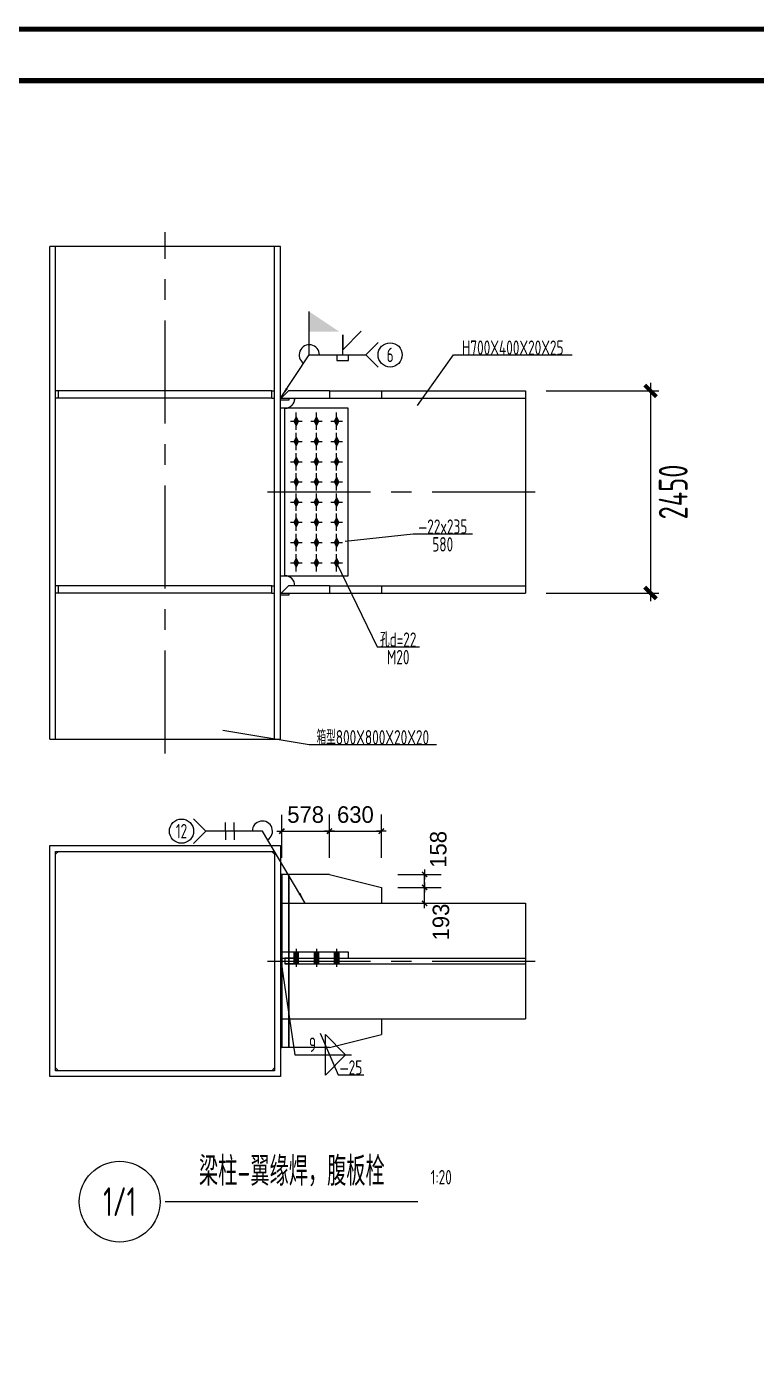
# Model space of a CAD drawing. Extents: x 31132 to 885236, y 345273 to 1212165.
# Drawn here: x 236859 to 245719, y 477922 to 493988 of the extents above; entities that cross this region are included whole.
import ezdxf
from ezdxf.enums import TextEntityAlignment as Align

# ---------------------------------------------------------------- set-up
doc = ezdxf.new("R2010")
doc.units = 0
doc.header["$LTSCALE"] = 1000
for name, pattern in [('CENTER', [2, 1.25, -0.25, 0.25, -0.25]), ('StContinue2d', [0]), ('StDish2d', [60, 30, -30])]:
    doc.linetypes.add(name, pattern=pattern)
doc.layers.get('0').update_dxf_attribs({"linetype": 'CONTINUOUS'})
doc.layers.get('Defpoints').update_dxf_attribs({"linetype": 'CONTINUOUS'})
for name, color, linetype in [('AXIS', 253, 'CENTER'), ('COLUMN', 6, 'CONTINUOUS'), ('DIM', 3, 'CONTINUOUS'), ('TEXT', 7, 'CONTINUOUS'), ('TK', 4, 'CONTINUOUS'), ('尺寸', 4, 'CONTINUOUS')]:
    doc.layers.add(name, color=color, linetype=linetype)
for name, color, linetype, true_color in [('Beam', 131, 'StContinue2d', 0xaaffff), ('Bolt', 7, 'StContinue2d', 0xff3f3f), ('Hide', 3, 'StDish2d', 0x00ff00), ('PlateJoint', 7, 'StContinue2d', 0x6868ff), ('PlatePl', 7, 'StContinue2d', 0x848484), ('PlateStiff', 103, 'StContinue2d', 0x7ebd8d)]:
    doc.layers.add(name, color=color, linetype=linetype, true_color=true_color)
doc.styles.add('StTextStyle', font='yjkeng.shx', dxfattribs={"width": 0.7, "height": 250, "bigfont": 'yjkchn.shx'})
doc.styles.add('STYLE1', font='')
doc.styles.add('TSSD_Dimension', font='Tssdeng.shx', dxfattribs={"width": 0.7, "bigfont": 'hztxt.shx'})
doc.styles.get('STYLE1').set_extended_font_data('Structure Fonts')
doc.dimstyles.new('副本 DIM20', dxfattribs={"dimtxt": 200, "dimasz": 0.3, "dimexe": 200, "dimexo": 200, "dimgap": 100, "dimtad": 1, "dimdec": 0, "dimzin": 0, "dimdsep": 46, "dimtxsty": 'STYLE1', "dimblk": 'Studio2', "dimcen": 0, "dimdle": 200, "dimclrd": 6, "dimclre": 6, "dimclrt": 7, "dimazin": 0, "dimtfac": 1, "dimtdec": 0, "dimtix": 1, "dimtmove": 2, "dimatfit": 3, "dimldrblk": 'Studio2', "dimfxl": 1, "dimtolj": 1, "dimtzin": 0, "dimarcsym": 0})

# ---------------------------------------------------------------- blocks, each defined once
blk = doc.blocks.new('*D2292')
for points in [[(59412.7, 32422.5), (59412.7, 32572.5)], [(59528.7, 32422.5), (59528.7, 32492.5), (59528.7, 32440.5), (59592.3, 32504.1)], [(59651.1, 32464.9), (59608.7, 32422.5), (59651.1, 32380.1)], [(59312.7, 32272.5), (59412.7, 32422.5)], [(59412.7, 32422.5), (59608.7, 32422.5)], [(59508.7, 32422.5), (59508.7, 32402.5), (59548.7, 32402.5), (59548.7, 32422.5)]]:
    blk.add_lwpolyline(points)
blk.add_lwpolyline([(59312.7, 32272.5, 0, 8, 0), (59334.9, 32305.8, 8, 8, 0)], format="xyseb")
blk.add_circle((59693.1, 32422.5), 42)
blk.add_arc((59412.7, 32422.5), 35, 0, 236.3099)
blk.add_solid([(59412.7, 32572.5), (59412.7, 32502.5), (59517.7, 32502.5)])
at = {"style": 'StTextStyle', "width": 0.7}
blk.add_text('6', height=50, dxfattribs=at).set_placement((59693.1, 32422.5), align=Align.MIDDLE_CENTER)
blk = doc.blocks.new('*D2293')
for points in [[(59787.7, 32247.5), (59912.7, 32422.5)], [(59912.7, 32422.5), (60324.3, 32422.5)]]:
    blk.add_lwpolyline(points)
at = {"style": 'StTextStyle', "width": 0.7}
blk.add_text('H700X400X20X25', height=50, dxfattribs=at).set_placement((60118.5, 32422.5), align=Align.CENTER)
blk = doc.blocks.new('*D2294')
for points in [[(59112.7, 31122.5), (59412.7, 31072.5)], [(59412.7, 31072.5), (59853.7, 31072.5)]]:
    blk.add_lwpolyline(points)
at = {"style": 'StTextStyle', "width": 0.7}
blk.add_text('箱型800X800X20X20', height=50, dxfattribs=at).set_placement((59633.2, 31072.5), align=Align.CENTER)
blk = doc.blocks.new('Studio2')
blk.add_line((-200, 0), (200, 0))
blk.add_lwpolyline([(-106, -106, 60, 60, 0), (106, 106, 100, 100, 0)], format="xyseb")
blk = doc.blocks.new('*D2346')
at = {"layer": 'Defpoints', "color": 0, "transparency": 16777216}
for p in [(241166, 483549), (241691, 483549), (241166, 483356)]:
    blk.add_point(p, dxfattribs=at)
at = {"layer": 'DIM', "color": 6, "lineweight": -2, "transparency": 16777216}
for p, q in [((241366, 483549), (241891, 483549)), ((241691, 483549), (241691, 483549)), ((241691, 483356), (241691, 483549)), ((241366, 483356), (241891, 483356)), ((241691, 483356), (241691, 483356))]:
    blk.add_line(p, q, dxfattribs=at)
at = {"layer": 'DIM', "color": 6, "lineweight": -2, "transparency": 16777216, "xscale": 0.3, "yscale": 0.3, "zscale": 0.3}
for p, rotation in [((241691, 483549), 270), ((241691, 483356), 90)]:
    blk.add_blockref('Studio2', p, dxfattribs=dict(at, rotation=rotation))
at = {"layer": 'DIM', "color": 7, "transparency": 16777216, "insert": (241890, 483129), "char_height": 200, "attachment_point": 5, "rotation": 90, "style": 'STYLE1'}
blk.add_mtext('\\A1;193', dxfattribs=at)
blk = doc.blocks.new('*D2347')
at = {"layer": 'Defpoints', "color": 0, "transparency": 16777216}
for p in [(241166, 483706), (241691, 483706), (241166, 483549)]:
    blk.add_point(p, dxfattribs=at)
at = {"layer": 'DIM', "color": 6, "lineweight": -2, "transparency": 16777216}
for p, q in [((241366, 483706), (241891, 483706)), ((241691, 483707), (241691, 483707)), ((241691, 483549), (241691, 483706)), ((241366, 483549), (241891, 483549)), ((241691, 483549), (241691, 483548))]:
    blk.add_line(p, q, dxfattribs=at)
at = {"layer": 'DIM', "color": 6, "lineweight": -2, "transparency": 16777216, "xscale": 0.3, "yscale": 0.3, "zscale": 0.3}
for p, rotation in [((241691, 483706), 270), ((241691, 483549), 90)]:
    blk.add_blockref('Studio2', p, dxfattribs=dict(at, rotation=rotation))
at = {"layer": 'DIM', "color": 7, "transparency": 16777216, "insert": (241858, 484010), "char_height": 200, "attachment_point": 5, "rotation": 90, "style": 'STYLE1'}
blk.add_mtext('\\A1;158', dxfattribs=at)
blk = doc.blocks.new('*D2348')
at = {"layer": 'Defpoints', "color": 0, "transparency": 16777216}
for p in [(240536, 484231), (239958, 483706), (240536, 483706)]:
    blk.add_point(p, dxfattribs=at)
at = {"layer": 'DIM', "color": 6, "lineweight": -2, "transparency": 16777216}
for p, q in [((239958, 483906), (239958, 484431)), ((240536, 483906), (240536, 484431)), ((239958, 484231), (239958, 484231)), ((239958, 484231), (240536, 484231)), ((240536, 484231), (240536, 484231))]:
    blk.add_line(p, q, dxfattribs=at)
at = {"layer": 'DIM', "color": 6, "lineweight": -2, "transparency": 16777216, "xscale": 0.3, "yscale": 0.3, "zscale": 0.3}
blk.add_blockref('Studio2', (239958, 484231), dxfattribs=at)
at = {"layer": 'DIM', "color": 6, "lineweight": -2, "transparency": 16777216, "xscale": 0.3, "yscale": 0.3, "zscale": 0.3, "rotation": 180}
blk.add_blockref('Studio2', (240536, 484231), dxfattribs=at)
at = {"layer": 'DIM', "color": 7, "transparency": 16777216, "insert": (240247, 484431), "char_height": 200, "attachment_point": 5, "style": 'STYLE1'}
blk.add_mtext('\\A1;578', dxfattribs=at)
blk = doc.blocks.new('*D2295')
for points in [[(59011.8, 30814.9), (59054.2, 30772.5), (59011.8, 30730.1)], [(59122.2, 30772.5), (59122.2, 30802.5)], [(59152.2, 30772.5), (59152.2, 30802.5)], [(59250.2, 30772.5), (59054.2, 30772.5)], [(59122.2, 30772.5), (59122.2, 30742.5)], [(59152.2, 30772.5), (59152.2, 30742.5)], [(59398.9, 30522.5), (59250.2, 30772.5)]]:
    blk.add_lwpolyline(points)
blk.add_lwpolyline([(59398.9, 30522.5, 0, 8, 0), (59378.5, 30556.9, 8, 8, 0)], format="xyseb")
blk.add_circle((58969.8, 30772.5), 42)
blk.add_arc((59250.2, 30772.5), 35, 300.7526, 180)
at = {"style": 'StTextStyle', "width": 0.7}
blk.add_text('12', height=50, dxfattribs=at).set_placement((58969.8, 30772.5), align=Align.MIDDLE_CENTER)
blk = doc.blocks.new('*D2296')
for points in [[(59450.7, 30072.5), (59513.2, 29928.7)], [(59513.2, 29928.7), (59601.4, 29928.7)]]:
    blk.add_lwpolyline(points)
at = {"style": 'StTextStyle', "width": 0.7}
blk.add_text('—25', height=50, dxfattribs=at).set_placement((59557.3, 29928.7), align=Align.CENTER)
blk = doc.blocks.new('*D2297')
blk.add_lwpolyline([(59312.7, 30332.5, 0, 8, 0), (59318.6, 30292.9, 8, 8, 0)], format="xyseb")
for points in [[(59312.7, 30332.5), (59362.7, 29997.5)], [(59362.7, 29997.5), (59558.7, 29997.5)]]:
    blk.add_lwpolyline(points)
blk.add_lwpolyline([(59538.7, 29997.5), (59468.7, 29927.5), (59468.7, 30067.5)], close=True)
at = {"style": 'StTextStyle', "width": 0.7}
blk.add_text('9', height=50, dxfattribs=at).set_placement((59411.8, 30007.5))
blk = doc.blocks.new('_ArchTick')
at = {"color": 0, "linetype": 'ByBlock', "const_width": 0.5}
blk.add_lwpolyline([(-0.71, -0.71), (0.71, 0.71)], dxfattribs=at)

msp = doc.modelspace()

# ---------------------------------------------------------------- linework, layer by layer
at = {"color": 4, "linetype": 'ByBlock'}
for p, q in [((243165.84, 489568.8), (244533.32, 489568.8)), ((244433.32, 489668.8), (244433.32, 487018.8)), ((243165.84, 487118.8), (244533.32, 487118.8))]:
    msp.add_line(p, q, dxfattribs=at)
for points in [[(240728.34, 487748.8), (241550.84, 487836.3)], [(241550.84, 487836.3), (242271.14, 487836.3)], [(240623.34, 487486.3), (241113.34, 486466.16)], [(241113.34, 486466.16), (241627.84, 486466.16)]]:
    msp.add_lwpolyline(points)
at = {"const_width": 17.5}
msp.add_lwpolyline([(238540.69, 479738.42), (241611.62, 479738.42)], dxfattribs=at)
msp.add_circle((237990.16, 479738.42), 490)
at = {"layer": 'AXIS'}
for p, q in [((238540.84, 485172.8), (238540.84, 491493.8)), ((239783.34, 488343.8), (243090.84, 488343.8)), ((239783.34, 482656.3), (243090.84, 482656.3))]:
    msp.add_line(p, q, dxfattribs=at)
at = {"layer": 'Beam'}
for p, q in [((239958.34, 489481.3), (239958.34, 489488.3)), ((239958.34, 487118.8), (239958.34, 487125.8)), ((239958.34, 483356.3), (239958.34, 481956.3)), ((239958.34, 483356.3), (240038.84, 483356.3)), ((240038.84, 483356.3), (242915.84, 483356.3)), ((240038.84, 483356.3), (240038.84, 481956.3)), ((242915.84, 483356.3), (242915.84, 481956.3)), ((239958.34, 481956.3), (240038.84, 481956.3)), ((240038.84, 481956.3), (242915.84, 481956.3))]:
    msp.add_line(p, q, dxfattribs=at)
msp.add_arc((239993.34, 489481.3), 122.5, 270, 0, dxfattribs=at)
at = {"layer": 'Bolt'}
for p, q in [((240133.34, 489096.3), (240133.34, 489306.3)), ((240378.34, 489096.3), (240378.34, 489306.3)), ((240623.34, 489096.3), (240623.34, 489306.3)), ((240063.34, 489201.3), (240203.34, 489201.3)), ((240308.34, 489201.3), (240448.34, 489201.3)), ((240553.34, 489201.3), (240693.34, 489201.3)), ((240063.34, 488956.3), (240203.34, 488956.3)), ((240133.34, 488851.3), (240133.34, 489061.3)), ((240308.34, 488956.3), (240448.34, 488956.3)), ((240378.34, 488851.3), (240378.34, 489061.3)), ((240553.34, 488956.3), (240693.34, 488956.3)), ((240623.34, 488851.3), (240623.34, 489061.3)), ((240133.34, 488606.3), (240133.34, 488816.3)), ((240378.34, 488606.3), (240378.34, 488816.3)), ((240623.34, 488606.3), (240623.34, 488816.3)), ((240063.34, 488711.3), (240203.34, 488711.3)), ((240308.34, 488711.3), (240448.34, 488711.3)), ((240553.34, 488711.3), (240693.34, 488711.3)), ((240063.34, 488466.3), (240203.34, 488466.3)), ((240133.34, 488361.3), (240133.34, 488571.3)), ((240308.34, 488466.3), (240448.34, 488466.3)), ((240378.34, 488361.3), (240378.34, 488571.3)), ((240553.34, 488466.3), (240693.34, 488466.3)), ((240623.34, 488361.3), (240623.34, 488571.3)), ((240133.34, 488116.3), (240133.34, 488326.3)), ((240378.34, 488116.3), (240378.34, 488326.3)), ((240623.34, 488116.3), (240623.34, 488326.3)), ((240063.34, 488221.3), (240203.34, 488221.3)), ((240308.34, 488221.3), (240448.34, 488221.3)), ((240553.34, 488221.3), (240693.34, 488221.3)), ((240063.34, 487976.3), (240203.34, 487976.3)), ((240133.34, 487871.3), (240133.34, 488081.3)), ((240308.34, 487976.3), (240448.34, 487976.3)), ((240378.34, 487871.3), (240378.34, 488081.3)), ((240553.34, 487976.3), (240693.34, 487976.3)), ((240623.34, 487871.3), (240623.34, 488081.3)), ((240133.34, 487626.3), (240133.34, 487836.3)), ((240378.34, 487626.3), (240378.34, 487836.3)), ((240623.34, 487626.3), (240623.34, 487836.3)), ((240063.34, 487731.3), (240203.34, 487731.3)), ((240308.34, 487731.3), (240448.34, 487731.3)), ((240553.34, 487731.3), (240693.34, 487731.3)), ((240063.34, 487486.3), (240203.34, 487486.3)), ((240133.34, 487381.3), (240133.34, 487591.3)), ((240308.34, 487486.3), (240448.34, 487486.3)), ((240378.34, 487381.3), (240378.34, 487591.3)), ((240553.34, 487486.3), (240693.34, 487486.3)), ((240623.34, 487381.3), (240623.34, 487591.3)), ((240133.34, 482803.3), (240133.34, 482586.3)), ((240378.34, 482803.3), (240378.34, 482586.3)), ((240623.34, 482803.3), (240623.34, 482586.3))]:
    msp.add_line(p, q, dxfattribs=at)
for points in [[(240098.34, 489201.3), (240133.34, 489271.3), (240133.34, 489131.3), (240168.34, 489201.3)], [(240343.34, 489201.3), (240378.34, 489271.3), (240378.34, 489131.3), (240413.34, 489201.3)], [(240588.34, 489201.3), (240623.34, 489271.3), (240623.34, 489131.3), (240658.34, 489201.3)], [(240098.34, 488956.3), (240133.34, 489026.3), (240133.34, 488886.3), (240168.34, 488956.3)], [(240343.34, 488956.3), (240378.34, 489026.3), (240378.34, 488886.3), (240413.34, 488956.3)], [(240588.34, 488956.3), (240623.34, 489026.3), (240623.34, 488886.3), (240658.34, 488956.3)], [(240098.34, 488711.3), (240133.34, 488781.3), (240133.34, 488641.3), (240168.34, 488711.3)], [(240343.34, 488711.3), (240378.34, 488781.3), (240378.34, 488641.3), (240413.34, 488711.3)], [(240588.34, 488711.3), (240623.34, 488781.3), (240623.34, 488641.3), (240658.34, 488711.3)], [(240098.34, 488466.3), (240133.34, 488536.3), (240133.34, 488396.3), (240168.34, 488466.3)], [(240343.34, 488466.3), (240378.34, 488536.3), (240378.34, 488396.3), (240413.34, 488466.3)], [(240588.34, 488466.3), (240623.34, 488536.3), (240623.34, 488396.3), (240658.34, 488466.3)], [(240098.34, 488221.3), (240133.34, 488291.3), (240133.34, 488151.3), (240168.34, 488221.3)], [(240343.34, 488221.3), (240378.34, 488291.3), (240378.34, 488151.3), (240413.34, 488221.3)], [(240588.34, 488221.3), (240623.34, 488291.3), (240623.34, 488151.3), (240658.34, 488221.3)], [(240098.34, 487976.3), (240133.34, 488046.3), (240133.34, 487906.3), (240168.34, 487976.3)], [(240343.34, 487976.3), (240378.34, 488046.3), (240378.34, 487906.3), (240413.34, 487976.3)], [(240588.34, 487976.3), (240623.34, 488046.3), (240623.34, 487906.3), (240658.34, 487976.3)], [(240098.34, 487731.3), (240133.34, 487801.3), (240133.34, 487661.3), (240168.34, 487731.3)], [(240343.34, 487731.3), (240378.34, 487801.3), (240378.34, 487661.3), (240413.34, 487731.3)], [(240588.34, 487731.3), (240623.34, 487801.3), (240623.34, 487661.3), (240658.34, 487731.3)], [(240098.34, 487486.3), (240133.34, 487556.3), (240133.34, 487416.3), (240168.34, 487486.3)], [(240343.34, 487486.3), (240378.34, 487556.3), (240378.34, 487416.3), (240413.34, 487486.3)], [(240588.34, 487486.3), (240623.34, 487556.3), (240623.34, 487416.3), (240658.34, 487486.3)], [(240098.34, 482621.3, -35), (240168.34, 482621.3, -35), (240098.34, 482768.3, -35), (240168.34, 482768.3, -35)], [(240343.34, 482621.3, -35), (240413.34, 482621.3, -35), (240343.34, 482768.3, -35), (240413.34, 482768.3, -35)], [(240588.34, 482621.3, -35), (240658.34, 482621.3, -35), (240588.34, 482768.3, -35), (240658.34, 482768.3, -35)]]:
    msp.add_solid(points, dxfattribs=at)
at = {"layer": 'COLUMN'}
for p, q in [((237140.84, 485347.8), (237140.84, 491318.8)), ((239940.84, 491318.8), (237140.84, 491318.8)), ((239940.84, 485347.8), (239940.84, 491318.8)), ((237140.84, 485347.8), (239940.84, 485347.8)), ((237140.84, 484056.3), (239940.84, 484056.3)), ((237140.84, 481256.3), (237140.84, 484056.3)), ((237210.84, 483986.3), (239870.84, 483986.3)), ((237210.84, 481326.3), (237210.84, 483986.3)), ((239870.84, 483986.3), (239870.84, 481326.3)), ((239940.84, 484056.3), (239940.84, 481256.3)), ((239940.84, 481256.3), (237140.84, 481256.3)), ((239870.84, 481326.3), (237210.84, 481326.3))]:
    msp.add_line(p, q, dxfattribs=at)
at = {"layer": 'DIM', "color": 6}
for p, q in [((240535.84, 483906.3), (240535.84, 484431.3)), ((241165.84, 483906.3), (241165.84, 484431.3)), ((240535.54, 484231.3), (240535.24, 484231.3)), ((240535.84, 484231.3), (241165.84, 484231.3)), ((241166.14, 484231.3), (241166.44, 484231.3))]:
    msp.add_line(p, q, dxfattribs=at)
at = {"layer": 'Hide'}
for p, q in [((240045.84, 481606.3), (240045.84, 483706.3)), ((239940.84, 482768.3), (240763.34, 482768.3)), ((239940.84, 482691.3), (240763.34, 482691.3)), ((239993.34, 482691.3), (239993.34, 482621.3)), ((240115.84, 482691.3), (240115.84, 482621.3)), ((240115.84, 482691.3), (242915.84, 482691.3)), ((240763.34, 482768.3), (240763.34, 482691.3)), ((240115.84, 482621.3), (242915.84, 482621.3))]:
    msp.add_line(p, q, dxfattribs=at)
for points in [[(239993.34, 482691.3), (239995.78, 482691.3), (239998.23, 482691.3), (240000.67, 482691.3), (240003.12, 482691.3), (240005.56, 482691.3), (240007.99, 482691.3), (240010.41, 482691.3), (240012.82, 482691.3), (240015.24, 482691.3), (240017.65, 482691.3), (240020.06, 482691.3), (240022.43, 482691.3), (240024.78, 482691.3), (240027.14, 482691.3), (240029.49, 482691.3), (240031.84, 482691.3), (240034.18, 482691.3), (240036.44, 482691.3), (240038.7, 482691.3), (240040.97, 482691.3), (240043.23, 482691.3), (240045.49, 482691.3), (240047.69, 482691.3), (240049.83, 482691.3), (240051.97, 482691.3), (240054.12, 482691.3), (240056.26, 482691.3), (240058.4, 482691.3), (240060.41, 482691.3), (240062.4, 482691.3), (240064.4, 482691.3), (240066.4, 482691.3), (240068.4, 482691.3), (240070.33, 482691.3), (240072.16, 482691.3), (240073.99, 482691.3), (240075.81, 482691.3), (240077.64, 482691.3), (240079.46, 482691.3), (240081.15, 482691.3), (240082.78, 482691.3), (240084.41, 482691.3), (240086.04, 482691.3), (240087.67, 482691.3), (240089.28, 482691.3), (240090.7, 482691.3), (240092.11, 482691.3), (240093.53, 482691.3), (240094.95, 482691.3), (240096.37, 482691.3), (240097.66, 482691.3), (240098.85, 482691.3), (240100.03, 482691.3), (240101.22, 482691.3), (240102.4, 482691.3), (240103.59, 482691.3), (240104.55, 482691.3), (240105.48, 482691.3), (240106.42, 482691.3), (240107.36, 482691.3), (240108.3, 482691.3), (240109.16, 482691.3), (240109.84, 482691.3), (240110.51, 482691.3), (240111.19, 482691.3), (240111.87, 482691.3), (240112.55, 482691.3), (240113.04, 482691.3), (240113.45, 482691.3), (240113.86, 482691.3), (240114.27, 482691.3), (240114.68, 482691.3), (240115.07, 482691.3), (240115.21, 482691.3), (240115.35, 482691.3), (240115.49, 482691.3), (240115.62, 482691.3), (240115.76, 482691.3), (240115.84, 482691.3)], [(240115.84, 482691.3), (240115.7, 482691.3), (240115.56, 482691.3), (240115.42, 482691.3), (240115.29, 482691.3), (240115.15, 482691.3), (240114.91, 482691.3), (240114.5, 482691.3), (240114.09, 482691.3), (240113.67, 482691.3), (240113.26, 482691.3), (240112.85, 482691.3), (240112.24, 482691.3), (240111.56, 482691.3), (240110.88, 482691.3), (240110.2, 482691.3), (240109.52, 482691.3), (240108.8, 482691.3), (240107.86, 482691.3), (240106.93, 482691.3), (240105.99, 482691.3), (240105.05, 482691.3), (240104.12, 482691.3), (240103.04, 482691.3), (240101.86, 482691.3), (240100.67, 482691.3), (240099.49, 482691.3), (240098.3, 482691.3), (240097.12, 482691.3), (240095.71, 482691.3), (240094.3, 482691.3), (240092.88, 482691.3), (240091.46, 482691.3), (240090.05, 482691.3), (240088.56, 482691.3), (240086.92, 482691.3), (240085.29, 482691.3), (240083.66, 482691.3), (240082.03, 482691.3), (240080.4, 482691.3), (240078.62, 482691.3), (240076.8, 482691.3), (240074.97, 482691.3), (240073.15, 482691.3), (240071.32, 482691.3), (240069.47, 482691.3), (240067.48, 482691.3), (240065.48, 482691.3), (240063.48, 482691.3), (240061.48, 482691.3), (240059.49, 482691.3), (240057.42, 482691.3), (240055.27, 482691.3), (240053.13, 482691.3), (240050.99, 482691.3), (240048.84, 482691.3), (240046.7, 482691.3), (240044.45, 482691.3), (240042.19, 482691.3), (240039.93, 482691.3), (240037.66, 482691.3), (240035.4, 482691.3), (240033.11, 482691.3), (240030.76, 482691.3), (240028.41, 482691.3), (240026.05, 482691.3), (240023.7, 482691.3), (240021.35, 482691.3), (240018.95, 482691.3), (240016.54, 482691.3), (240014.12, 482691.3), (240011.71, 482691.3), (240009.3, 482691.3), (240006.88, 482691.3), (240004.43, 482691.3), (240001.99, 482691.3), (239999.55, 482691.3), (239997.1, 482691.3), (239994.66, 482691.3), (239993.34, 482691.3)], [(239993.34, 482621.3), (239995.78, 482621.3), (239998.23, 482621.3), (240000.67, 482621.3), (240003.12, 482621.3), (240005.56, 482621.3), (240007.99, 482621.3), (240010.41, 482621.3), (240012.82, 482621.3), (240015.24, 482621.3), (240017.65, 482621.3), (240020.06, 482621.3), (240022.43, 482621.3), (240024.78, 482621.3), (240027.14, 482621.3), (240029.49, 482621.3), (240031.84, 482621.3), (240034.18, 482621.3), (240036.44, 482621.3), (240038.7, 482621.3), (240040.97, 482621.3), (240043.23, 482621.3), (240045.49, 482621.3), (240047.69, 482621.3), (240049.83, 482621.3), (240051.97, 482621.3), (240054.12, 482621.3), (240056.26, 482621.3), (240058.4, 482621.3), (240060.41, 482621.3), (240062.4, 482621.3), (240064.4, 482621.3), (240066.4, 482621.3), (240068.4, 482621.3), (240070.33, 482621.3), (240072.16, 482621.3), (240073.99, 482621.3), (240075.81, 482621.3), (240077.64, 482621.3), (240079.46, 482621.3), (240081.15, 482621.3), (240082.78, 482621.3), (240084.41, 482621.3), (240086.04, 482621.3), (240087.67, 482621.3), (240089.28, 482621.3), (240090.7, 482621.3), (240092.11, 482621.3), (240093.53, 482621.3), (240094.95, 482621.3), (240096.37, 482621.3), (240097.66, 482621.3), (240098.85, 482621.3), (240100.03, 482621.3), (240101.22, 482621.3), (240102.4, 482621.3), (240103.59, 482621.3), (240104.55, 482621.3), (240105.48, 482621.3), (240106.42, 482621.3), (240107.36, 482621.3), (240108.3, 482621.3), (240109.16, 482621.3), (240109.84, 482621.3), (240110.51, 482621.3), (240111.19, 482621.3), (240111.87, 482621.3), (240112.55, 482621.3), (240113.04, 482621.3), (240113.45, 482621.3), (240113.86, 482621.3), (240114.27, 482621.3), (240114.68, 482621.3), (240115.07, 482621.3), (240115.21, 482621.3), (240115.35, 482621.3), (240115.49, 482621.3), (240115.62, 482621.3), (240115.76, 482621.3), (240115.84, 482621.3)], [(240115.84, 482621.3), (240115.7, 482621.3), (240115.56, 482621.3), (240115.42, 482621.3), (240115.29, 482621.3), (240115.15, 482621.3), (240114.91, 482621.3), (240114.5, 482621.3), (240114.09, 482621.3), (240113.67, 482621.3), (240113.26, 482621.3), (240112.85, 482621.3), (240112.24, 482621.3), (240111.56, 482621.3), (240110.88, 482621.3), (240110.2, 482621.3), (240109.52, 482621.3), (240108.8, 482621.3), (240107.86, 482621.3), (240106.93, 482621.3), (240105.99, 482621.3), (240105.05, 482621.3), (240104.12, 482621.3), (240103.04, 482621.3), (240101.86, 482621.3), (240100.67, 482621.3), (240099.49, 482621.3), (240098.3, 482621.3), (240097.12, 482621.3), (240095.71, 482621.3), (240094.3, 482621.3), (240092.88, 482621.3), (240091.46, 482621.3), (240090.05, 482621.3), (240088.56, 482621.3), (240086.92, 482621.3), (240085.29, 482621.3), (240083.66, 482621.3), (240082.03, 482621.3), (240080.4, 482621.3), (240078.62, 482621.3), (240076.8, 482621.3), (240074.97, 482621.3), (240073.15, 482621.3), (240071.32, 482621.3), (240069.47, 482621.3), (240067.48, 482621.3), (240065.48, 482621.3), (240063.48, 482621.3), (240061.48, 482621.3), (240059.49, 482621.3), (240057.42, 482621.3), (240055.27, 482621.3), (240053.13, 482621.3), (240050.99, 482621.3), (240048.84, 482621.3), (240046.7, 482621.3), (240044.45, 482621.3), (240042.19, 482621.3), (240039.93, 482621.3), (240037.66, 482621.3), (240035.4, 482621.3), (240033.11, 482621.3), (240030.76, 482621.3), (240028.41, 482621.3), (240026.05, 482621.3), (240023.7, 482621.3), (240021.35, 482621.3), (240018.95, 482621.3), (240016.54, 482621.3), (240014.12, 482621.3), (240011.71, 482621.3), (240009.3, 482621.3), (240006.88, 482621.3), (240004.43, 482621.3), (240001.99, 482621.3), (239999.55, 482621.3), (239997.1, 482621.3), (239994.66, 482621.3), (239993.34, 482621.3)]]:
    msp.add_lwpolyline(points, dxfattribs=at)
msp.add_arc((239993.34, 489481.3), 122.5, 270, 0, dxfattribs=at)
at = {"layer": 'PlateJoint'}
for p, q in [((239993.34, 489358.8), (239940.84, 489358.8)), ((239940.84, 487328.8), (239993.34, 487328.8))]:
    msp.add_line(p, q, dxfattribs=at)
at = {"layer": 'PlatePl'}
for p, q in [((239958.34, 483706.3), (239940.84, 483706.3)), ((239940.84, 481606.3), (239958.34, 481606.3))]:
    msp.add_line(p, q, dxfattribs=at)
at = {"layer": 'PlateStiff'}
for p, q in [((237245.84, 483986.3), (237210.84, 483951.3)), ((239870.84, 483951.3), (239835.84, 483986.3)), ((240038.84, 483706.3), (239958.34, 483706.3)), ((239958.34, 483706.3), (239958.34, 483356.3)), ((240535.84, 483706.3), (240038.84, 483706.3)), ((240038.84, 483706.3), (240038.84, 483356.3)), ((240535.84, 483706.3), (241165.84, 483548.8)), ((241165.84, 483548.8), (241165.84, 483356.3)), ((239958.34, 481956.3), (239958.34, 481606.3)), ((240038.84, 481956.3), (240038.84, 481606.3)), ((241165.84, 481956.3), (241165.84, 481763.8)), ((240535.84, 481606.3), (241165.84, 481763.8)), ((240038.84, 481606.3), (239958.34, 481606.3)), ((240535.84, 481606.3), (240038.84, 481606.3)), ((237210.84, 481361.3), (237245.84, 481326.3)), ((239835.84, 481326.3), (239870.84, 481361.3))]:
    msp.add_line(p, q, dxfattribs=at)
at = {"layer": 'TK', "const_width": 62.5}
for points in [[(226419.19, 456831.98), (226419.19, 493956.98), (278919.19, 493956.98), (278919.19, 456831.98)], [(229544.19, 457456.98), (229544.19, 493331.98), (278294.19, 493331.98), (278294.19, 457456.98)]]:
    msp.add_lwpolyline(points, close=True, dxfattribs=at)
at = {"layer": '尺寸'}
for p, q in [((237210.84, 485347.8), (237210.84, 491318.8)), ((239870.84, 485347.8), (239870.84, 491318.8)), ((237245.84, 489568.8), (237210.84, 489568.8)), ((237245.84, 489481.3), (237245.84, 489568.8)), ((239835.84, 489568.8), (237245.84, 489568.8)), ((239835.84, 489481.3), (239835.84, 489568.8)), ((239835.84, 489568.8), (239870.84, 489568.8)), ((240038.84, 489568.8), (239958.34, 489488.3)), ((240535.84, 489568.8), (240038.84, 489568.8)), ((240535.84, 489568.8), (240535.84, 489481.3)), ((240535.84, 489568.8), (241165.84, 489568.8)), ((241165.84, 489568.8), (242915.84, 489568.8)), ((241165.84, 489568.8), (241165.84, 489481.3)), ((242915.84, 489568.8), (242915.84, 489481.3)), ((237245.84, 489481.3), (237210.84, 489481.3)), ((239835.84, 489481.3), (237245.84, 489481.3)), ((239835.84, 489481.3), (239870.84, 489481.3)), ((239940.84, 489481.3), (240045.84, 489481.3)), ((239940.84, 489460.3), (240045.84, 489460.3)), ((239958.34, 489481.3), (240535.84, 489481.3)), ((240045.84, 489481.3), (242915.84, 489481.3)), ((240045.84, 489460.3), (240045.84, 489481.3)), ((242915.84, 489481.3), (242915.84, 487206.3)), ((240763.34, 489358.8), (239940.84, 489358.8)), ((239993.34, 487328.8), (239993.34, 489358.8)), ((240763.34, 487328.8), (240763.34, 489358.8)), ((239940.84, 487328.8), (240763.34, 487328.8)), ((237245.84, 487206.3), (237210.84, 487206.3)), ((237245.84, 487118.8), (237245.84, 487206.3)), ((239835.84, 487206.3), (237245.84, 487206.3)), ((239835.84, 487118.8), (239835.84, 487206.3)), ((239835.84, 487206.3), (239870.84, 487206.3)), ((239958.34, 487125.8), (240038.84, 487206.3)), ((240535.84, 487206.3), (240038.84, 487206.3)), ((240535.84, 487206.3), (240535.84, 487118.8)), ((240535.84, 487206.3), (241165.84, 487206.3)), ((241165.84, 487206.3), (242915.84, 487206.3)), ((241165.84, 487206.3), (241165.84, 487118.8)), ((242915.84, 487206.3), (242915.84, 487118.8)), ((237245.84, 487118.8), (237210.84, 487118.8)), ((239835.84, 487118.8), (237245.84, 487118.8)), ((239835.84, 487118.8), (239870.84, 487118.8)), ((239940.84, 487118.8), (240045.84, 487118.8)), ((239940.84, 487097.8), (240045.84, 487097.8)), ((239958.34, 487118.8), (240535.84, 487118.8)), ((240045.84, 487118.8), (242915.84, 487118.8)), ((240045.84, 487097.8), (240045.84, 487118.8))]:
    msp.add_line(p, q, dxfattribs=at)
msp.add_arc((239993.34, 487206.3), 122.5, 0.000016, 90, dxfattribs=at)

# ---------------------------------------------------------------- block references
at = {"color": 4, "linetype": 'ByBlock', "xscale": 100, "yscale": 100, "zscale": 100}
for p, rotation in [((244433.32, 489568.8), 90), ((244433.32, 487118.8), 270)]:
    msp.add_blockref('_ArchTick', p, dxfattribs=dict(at, rotation=rotation))
at = {"layer": 'DIM', "xscale": 3.5, "yscale": 3.5, "zscale": 3.5}
for name in ['*D2292', '*D2295', '*D2297']:
    msp.add_blockref(name, (32346.43, 376527.61), dxfattribs=at)
at = {"layer": 'DIM', "color": 6, "xscale": 0.3, "yscale": 0.3, "zscale": 0.3}
msp.add_blockref('Studio2', (240535.84, 484231.3), dxfattribs=at)
at = {"layer": 'DIM', "color": 6, "xscale": 0.3, "yscale": 0.3, "zscale": 0.3, "rotation": 180}
msp.add_blockref('Studio2', (241165.84, 484231.3), dxfattribs=at)
at = {"layer": 'TEXT', "xscale": 3.5, "yscale": 3.5, "zscale": 3.5}
for name in ['*D2293', '*D2294', '*D2296']:
    msp.add_blockref(name, (32346.43, 376527.61), dxfattribs=at)

# ---------------------------------------------------------------- texts
at = {"style": 'StTextStyle', "width": 0.7}
for s, p in [('—22x235', (241910.99, 487836.3)), ('孔d=22', (241370.59, 486466.16))]:
    msp.add_text(s, height=175, dxfattribs=at).set_placement(p, align=Align.CENTER)
for s, p in [('580', (241910.99, 487796.54)), ('M20', (241370.59, 486428.53))]:
    msp.add_text(s, height=175, dxfattribs=at).set_placement(p, align=Align.TOP_CENTER)
msp.add_text('梁柱-翼缘焊，腹板栓', height=350, dxfattribs=at).set_placement((240079.31, 479827.22), align=Align.BOTTOM_CENTER)
msp.add_text('1:20', height=175, dxfattribs=at).set_placement((241764.81, 479895.23), align=Align.BOTTOM_LEFT)
msp.add_text('1/1', height=350, dxfattribs=at).set_placement((237990.16, 479738.42), align=Align.MIDDLE_CENTER)
at = {"color": 7, "linetype": 'ByBlock', "insert": (244708.32, 488343.8), "char_height": 350, "attachment_point": 5, "rotation": 90, "style": 'TSSD_Dimension'}
msp.add_mtext('\\A1;2450', dxfattribs=at)
at = {"layer": 'DIM', "color": 7, "insert": (240850.84, 484431.3), "char_height": 200, "attachment_point": 5, "style": 'STYLE1'}
msp.add_mtext('\\A1;630', dxfattribs=at)

# ---------------------------------------------------------------- dimensions: what is measured, and where the dimension line sits
at = {"layer": 'DIM'}
dim = msp.add_aligned_dim(p1=(239958.3356149, 483706.30229815), p2=(240535.8356149, 483706.30229815), distance=525, dimstyle='副本 DIM20', dxfattribs=at)
dim.commit()
dim.dimension.update_dxf_attribs({"geometry": '*D2348', "text_midpoint": (240247.0856149, 484431.30229815)})
for base, p1, p2, picture, middle in [((241690.8356149, 483706.30229815), (241165.8356149, 483548.80229815), (241165.8356149, 483706.30229815), '*D2347', (241857.59042259, 484010.08995629)), ((241690.8356149, 483548.80229815), (241165.8356149, 483356.30229815), (241165.8356149, 483548.80229815), '*D2346', (241890.24049766, 483128.72655042))]:
    dim = msp.add_linear_dim(base=base, p1=p1, p2=p2, angle=90, dimstyle='副本 DIM20', dxfattribs=at)
    dim.commit()
    dim.dimension.update_dxf_attribs({"geometry": picture, "text_midpoint": middle, "dimtype": 161})

doc.saveas('drawing.dxf')
